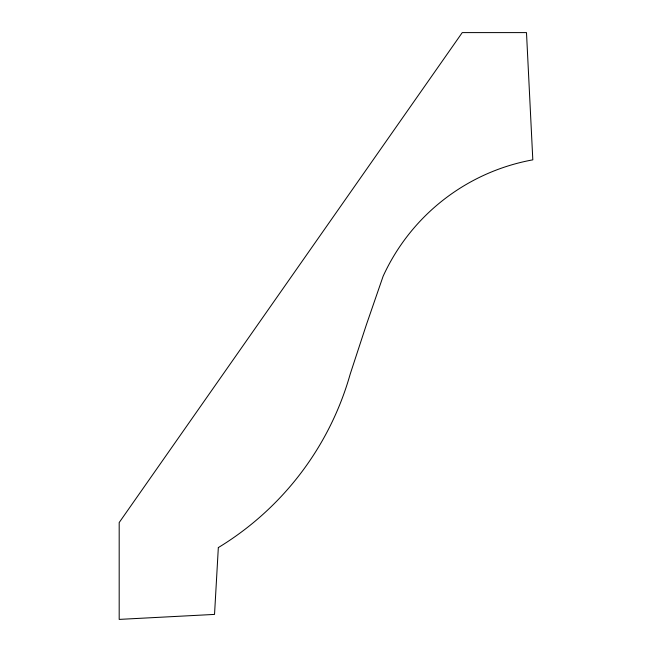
<?xml version="1.0" encoding="UTF-8"?>
<svg xmlns="http://www.w3.org/2000/svg" width="652" height="652" viewBox="0 0 652 652"><rect width="100%" height="100%" fill="white"/><g stroke="black" fill="none" stroke-linecap="round" stroke-linejoin="round"><path stroke-width="0.98" d="M218.33 547.582L214.532 614.404L119.186 619.4L119.186 522.554L462.252 32.6L526.49 32.6L532.814 159.846A204.818 204.818 0 0 0 383.115 276.261L366.277 325.038L350.214 374.069A297.809 297.809 0 0 1 218.33 547.582"/></g></svg>
